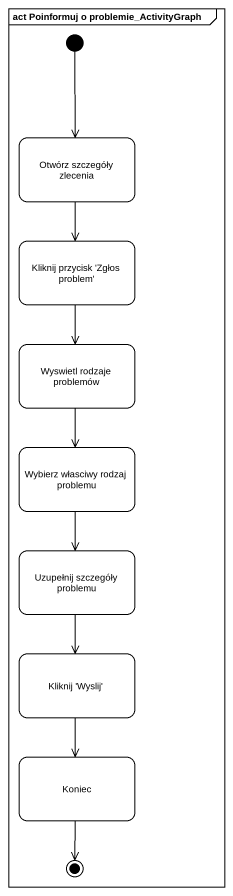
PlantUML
@startuml
mainframe act Poinformuj o problemie_ActivityGraph
hide empty description
state "Otwórz szczegóły zlecenia" as Otwórz_szczegóły_zlecenia
state "Kliknij przycisk 'Zgłos problem'" as Kliknij_przycisk_Zgłos
state "Wyswietl rodzaje problemów" as Wyswietl_rodzaje_problemów
state "Wybierz własciwy rodzaj problemu" as Wybierz_własciwy_rodzaj
state "Uzupełnij szczegóły problemu" as Uzupełnij_szczegóły_problemu
state "Kliknij 'Wyslij'" as Kliknij_Wyslij
state Koniec
[*] --> Otwórz_szczegóły_zlecenia
Otwórz_szczegóły_zlecenia --> Kliknij_przycisk_Zgłos
Kliknij_przycisk_Zgłos --> Wyswietl_rodzaje_problemów
Wyswietl_rodzaje_problemów --> Wybierz_własciwy_rodzaj
Wybierz_własciwy_rodzaj --> Uzupełnij_szczegóły_problemu
Uzupełnij_szczegóły_problemu --> Kliknij_Wyslij
Kliknij_Wyslij --> Koniec
Koniec --> [*]
@enduml
